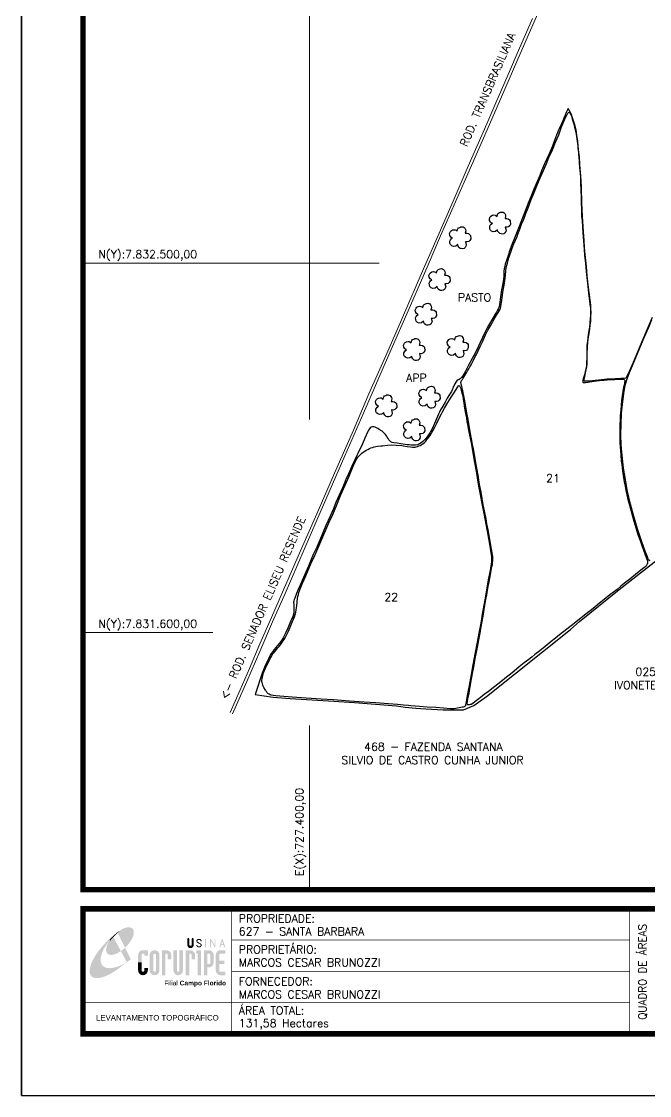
# Model space of a CAD drawing. Header units: inches. Extents: x 726698 to 729848, y 7830472 to 7834927.
# Drawn here: x 726698 to 728228, y 7830472 to 7833089 of the extents above; entities that cross this region are included whole.
import ezdxf
from ezdxf.enums import TextEntityAlignment as Align

# ---------------------------------------------------------------- set-up
doc = ezdxf.new("R2010")
doc.units = ezdxf.units.IN
doc.header["$MEASUREMENT"] = 0
for name, pattern in [('CONTINUO', [0]), ('LIN0', [0]), ('PONTILHADO', [5, 0, -5])]:
    doc.linetypes.add(name, pattern=pattern)
for name, color, linetype, lineweight in [('0114000627', 1, 'Continuous', 25), ('0114000627021', 5, 'Continuous', 25), ('0114000627022', 5, 'Continuous', 25), ('MALHA', 8, 'Continuous', 9), ('Margem', 5, 'Continuous', 25), ('RODOVIA', 1, 'Continuous', 25), ('TEXTO', 7, 'Continuous', 25), ('TG', 7, 'LIN0', 25)]:
    doc.layers.add(name, color=color, linetype=linetype, lineweight=lineweight)
for name, color, linetype in [('0114000627023', 5, 'Continuous'), ('CONFRONTANTES', 7, 'Continuous'), ('VEGETAÇÃO', 94, 'PONTILHADO')]:
    doc.layers.add(name, color=color, linetype=linetype)
doc.styles.add('ARIAL', font='arial.ttf')
doc.styles.add('SIMPLEX', font='')
doc.styles.get("Standard").update_dxf_attribs({"font": 'arial.ttf'})
doc.styles.get('SIMPLEX').set_extended_font_data('simplex.shx')

# ---------------------------------------------------------------- blocks, each defined once
blk = doc.blocks.new('A$C78F83FB3')
at = {"layer": 'Margem'}
h = blk.add_hatch(color=20, dxfattribs=at)
edge = h.paths.add_edge_path()
edge.add_ellipse((19.49, 23.77), major_axis=(-6.68, -6.67), ratio=0.469426, start_angle=292.7328, end_angle=601.2579)
edge.add_ellipse((22.83, 22.05), major_axis=(12.64, 11.29), ratio=0.457614, start_angle=79.9069, end_angle=107.9139)
edge = h.paths.add_edge_path()
edge.add_ellipse((18.28, 18.7), major_axis=(13.95, 13.59), ratio=0.386848, start_angle=63.9612, end_angle=264.5993)
edge.add_ellipse((22.83, 22.05), major_axis=(12.64, 11.29), ratio=0.457614, start_angle=107.9139, end_angle=245.1182, ccw=False)
edge.add_ellipse((19.49, 23.77), major_axis=(-6.68, -6.67), ratio=0.469426, start_angle=241.2579, end_angle=292.7328, ccw=False)
for color, points in [(20, [(15.46, 26.12), (14.17, 24.81), (14.06, 24.24), (14.39, 23.97), (14.67, 24.54), (19.47, 29.32), (18.48, 28.66), (17.31, 27.78)]), (7, [(58.42, 24.9), (57.9, 24.9), (57.9, 21.73, -0.414214), (57.15, 20.98), (56.84, 20.98, -0.414214), (56.09, 21.73), (56.09, 24.9), (55.57, 24.9), (55.57, 21.73, 0.414214), (56.84, 20.46), (57.15, 20.46, 0.414214), (58.42, 21.73)]), (7, [(61.7, 24.9), (61.23, 24.9, 0.396318), (60.04, 23.78), (60.04, 23.72, 0.151912), (60.39, 22.97), (60.46, 22.92), (62.18, 22), (62.85, 21.83, 0.12407), (62.51, 22.42), (60.75, 23.36, -0.13192), (60.56, 23.77, -0.385578), (61.23, 24.37), (61.7, 24.37, -0.414214), (62.37, 23.7), (62.89, 23.7, 0.414214)]), (7, [(62.37, 23.7), (62.89, 23.7, 0.414214), (61.7, 24.9), (61.23, 24.9, 0.396318), (60.04, 23.78), (60.04, 23.72, 0.151912), (60.39, 22.97), (60.46, 22.92), (62.18, 22), (62.18, 22, -0.131921), (62.37, 21.59, -0.385578), (61.7, 20.98), (61.23, 20.98, -0.414214), (60.56, 21.65), (60.04, 21.65, 0.414214), (61.23, 20.46), (61.7, 20.46, 0.402546), (62.89, 21.61, 0.165292), (62.51, 22.42), (60.75, 23.36, -0.13192), (60.56, 23.77, -0.385578), (61.23, 24.37), (61.7, 24.37, -0.414214)]), (7, [(30.97, 12.46), (29.13, 12.46), (29.13, 8.21, 1), (34.29, 8.21), (34.29, 9.41), (32.45, 9.41), (32.45, 8.21, -1), (30.97, 8.21)])]:
    blk.add_hatch(color=color, dxfattribs=at).paths.add_polyline_path(points)
h = blk.add_hatch(color=7, dxfattribs=at)
h.paths.add_polyline_path([(65.24, 24.9), (64.72, 24.9), (64.72, 20.46), (65.24, 20.46)])
h.paths.add_polyline_path([(67.38, 20.46), (67.9, 20.46), (67.9, 23.74), (69.74, 20.46), (70.23, 20.46), (70.23, 24.9), (69.71, 24.9), (69.71, 21.58), (67.85, 24.9), (67.38, 24.9)])
h.paths.add_polyline_path([(72.17, 20.46), (72.72, 20.46), (73.14, 21.73), (74.49, 21.73), (74.9, 20.46), (75.45, 20.46), (74, 24.9), (73.62, 24.9)])
h.paths.add_polyline_path([(73.81, 23.8), (74.32, 22.25), (73.31, 22.25)], flags=16)
h = blk.add_hatch(color=7, dxfattribs=at)
h.paths.add_polyline_path([(31.71, 18.93, 0.414214), (29.13, 16.35), (29.13, 12.46), (30.97, 12.46), (30.97, 16.35, -0.414214), (31.71, 17.09), (32.45, 17.09), (32.45, 16.02), (34.29, 16.02), (34.29, 18.93)])
h.paths.add_polyline_path([(44.15, 17.09, -0.414214), (44.89, 16.35), (44.89, 14.1), (46.72, 14.1), (46.72, 16.17, 0.433937), (44.15, 18.93), (41.77, 18.93), (41.77, 12.46), (43.61, 12.46), (43.61, 17.09)])
h.paths.add_polyline_path([(43.61, 12.46), (41.77, 12.46), (41.77, 5.62), (43.61, 5.62)])
h.paths.add_polyline_path([(47.92, 12.46), (49.75, 12.46), (49.75, 18.93), (47.92, 18.93)])
h.paths.add_polyline_path([(52.91, 18.93), (51.08, 18.93), (51.08, 12.46), (52.91, 12.46)])
h.paths.add_polyline_path([(51.08, 8.12, -1), (49.75, 8.12), (49.75, 12.46), (47.92, 12.46), (47.92, 8.12, 1), (52.91, 8.12), (52.91, 12.46), (51.08, 12.46)])
h.paths.add_polyline_path([(54.41, 12.46), (56.25, 12.46), (56.25, 17.09), (56.79, 17.09, -0.414214), (57.53, 16.35), (57.53, 14.1), (59.36, 14.1), (59.36, 16.17, 0.433937), (56.79, 18.93), (54.41, 18.93)])
h.paths.add_polyline_path([(56.25, 12.46), (54.41, 12.46), (54.41, 5.62), (56.25, 5.62)])
h.paths.add_polyline_path([(60.73, 12.46), (62.58, 12.46), (62.58, 18.93), (60.02, 18.93), (60.02, 17.08), (60.73, 17.08)])
h.paths.add_polyline_path([(62.58, 12.46), (60.73, 12.46), (60.73, 5.62), (62.58, 5.62)])
h.paths.add_polyline_path([(64.06, 12.46), (65.82, 12.46), (65.82, 17.17), (66.66, 17.17, -0.450417), (67.48, 16.25), (67.48, 12.46), (69.24, 12.46, 0.002307), (69.24, 12.48, 0.005282), (69.23, 12.54, -0.000938), (69.23, 12.53), (69.23, 16.17, 0.433937), (66.66, 18.93), (64.06, 18.93)])
h.paths.add_polyline_path([(64.06, 5.62), (65.82, 5.62), (65.82, 9.77), (66.66, 9.77, 0.426056), (69.24, 12.46), (67.48, 12.46), (67.48, 12.45, -0.450417), (66.66, 11.53), (65.82, 11.53), (65.82, 12.46), (64.06, 12.46)])
h.paths.add_polyline_path([(70.37, 12.46), (74.87, 12.46), (74.87, 13.44), (72.21, 13.44), (72.21, 16.35, -0.414214), (72.95, 17.09), (75.38, 17.09), (75.38, 18.93), (72.95, 18.93, 0.414214), (70.37, 16.35)])
h.paths.add_polyline_path([(72.21, 11.62), (74.87, 11.62), (74.87, 12.46), (70.37, 12.46), (70.37, 8.21, 0.414214), (72.95, 5.62), (75.38, 5.62), (75.38, 7.47), (72.95, 7.47, -0.414214), (72.21, 8.21)])
h = blk.add_hatch(color=7, dxfattribs=at)
h.paths.add_polyline_path([(35.29, 16.35), (35.29, 8.21, 1), (40.46, 8.21, 0.016978), (40.45, 8.38), (40.45, 16.17, 0.433937), (37.88, 18.93), (37.87, 18.93, 0.41391)])
h.paths.add_polyline_path([(38.62, 16.35), (38.62, 8.21, -1), (37.13, 8.21), (37.13, 16.35, -1)], flags=16)
at = {"layer": 'Margem', "color": 7}
blk.add_lwpolyline([(58.42, 24.9), (57.9, 24.9), (57.9, 21.73, -0.414214), (57.15, 20.98), (56.84, 20.98, -0.414214), (56.09, 21.73), (56.09, 24.9), (55.57, 24.9), (55.57, 21.73, 0.414214), (56.84, 20.46), (57.15, 20.46, 0.414214), (58.42, 21.73), (58.42, 24.9)], format="xyb", close=True, dxfattribs=at)
at = {"layer": 'Margem', "color": 252, "insert": (43.05, 2.72), "char_height": 2.5, "attachment_point": 1, "style": 'ARIAL'}
blk.add_mtext_dynamic_manual_height_columns('Filial {\\fArial|b1|i0|c0|p34;Campo Florido}', width=33.0271, gutter_width=2.46, heights=[2.95], dxfattribs=at)
blk = doc.blocks.new('MATO')
at = {"layer": 'VEGETAÇÃO', "color": 94, "linetype": 'CONTINUO'}
blk.add_polyline3d([(728769.5, 7832233.8, 0), (728764.9, 7832229.9, 0), (728759, 7832229.2, 0), (728754.8, 7832230.9, 0), (728751.9, 7832233.8, 0), (728750.6, 7832237.1, 0), (728750.3, 7832242.1, 0), (728751.9, 7832245.2, 0), (728753.6, 7832247.5, 0), (728757, 7832249.8, 0), (728754.8, 7832250.5, 0), (728752.7, 7832252.2, 0), (728750.2, 7832256.2, 0), (728749.7, 7832260.9, 0), (728751.6, 7832265.7, 0), (728753.4, 7832267.5, 0), (728756.9, 7832269.6, 0), (728760.5, 7832270.1, 0), (728763.4, 7832269.7, 0), (728765.7, 7832268.6, 0), (728768.2, 7832266.4, 0), (728769, 7832270.7, 0), (728769.6, 7832272.4, 0), (728771.5, 7832274.7, 0), (728774.3, 7832275.8, 0), (728777, 7832277, 0), (728780.1, 7832277.3, 0), (728783, 7832276.8, 0), (728785.4, 7832275.6, 0), (728787.1, 7832273.7, 0), (728788.6, 7832270.7, 0), (728789.2, 7832267.3, 0), (728787.8, 7832261.3, 0), (728792, 7832261.4, 0), (728795.5, 7832260.5, 0), (728798.8, 7832257.9, 0), (728800.6, 7832255.9, 0), (728801.1, 7832247.6, 0), (728799.1, 7832243.9, 0), (728796.4, 7832241.4, 0), (728792.2, 7832240.3, 0), (728788.4, 7832240.6, 0), (728790.4, 7832232.9, 0), (728789.5, 7832229.6, 0), (728787.3, 7832226.5, 0), (728784.8, 7832224.5, 0), (728781.3, 7832223.7, 0), (728777.9, 7832223.9, 0), (728775.3, 7832224.6, 0), (728772.3, 7832227.6, 0), (728770.3, 7832230.2, 0), (728769.7, 7832234.2, 0)], dxfattribs=at)

msp = doc.modelspace()

# ---------------------------------------------------------------- linework, layer by layer
at = {"layer": '0114000627'}
msp.add_lwpolyline([(728234.9, 7832367.4), (728220.6, 7832333.4), (728205.1, 7832296.8), (728190.9, 7832263.6), (728179.9, 7832237.4), (728170.6, 7832219.5), (728145.7, 7832218.3), (728125.4, 7832217), (728111.7, 7832215.8), (728096, 7832214), (728082.7, 7832212.5), (728068.3, 7832212), (728070.6, 7832223.4), (728073.7, 7832236.4), (728075.9, 7832246.9), (728076.5, 7832254.2), (728076.9, 7832266.7), (728076.9, 7832280.1), (728077, 7832294.4), (728078.4, 7832308.2), (728079.8, 7832319.5), (728082.1, 7832333.4), (728084.1, 7832348.1), (728085.1, 7832358.7), (728085.8, 7832370.3), (728086, 7832379.1), (728085.8, 7832390), (728085.2, 7832397.1), (728083.5, 7832409.6), (728081.2, 7832428.6), (728079.1, 7832447.1), (728076.7, 7832469.2), (728074.7, 7832491.4), (728072.2, 7832513.4), (728070.4, 7832535.9), (728069.1, 7832554.7), (728067.7, 7832575.9), (728066.2, 7832601.1), (728065, 7832614.2), (728064.1, 7832630.2), (728063.9, 7832646.4), (728063.4, 7832657.6), (728063, 7832672.7), (728062.8, 7832683.7), (728062.1, 7832699.2), (728061.5, 7832711.3), (728059.7, 7832729.3), (728059, 7832740), (728057.5, 7832758.6), (728056.6, 7832769.5), (728055, 7832784.8), (728053.6, 7832796.7), (728051.5, 7832811.2), (728049.4, 7832823.4), (728045.6, 7832839.2), (728041.1, 7832854.1), (728038.2, 7832862), (728033.9, 7832870.6), (728029.9, 7832876.5), (728028.3, 7832873.4), (728025.7, 7832866.8), (728023, 7832860.1), (728020.1, 7832853.4), (728016.9, 7832846.5), (728013.7, 7832839.5), (728011.1, 7832832.9), (728008.6, 7832827.1), (728006.2, 7832822), (728004.1, 7832817.2), (728001.8, 7832811.5), (727999.6, 7832805), (727997, 7832798.3), (727994.5, 7832791.7), (727992.1, 7832785), (727986.5, 7832772.2), (727983.7, 7832766), (727978, 7832753.6), (727972.7, 7832741.7), (727970.3, 7832736), (727965.6, 7832725.1), (727960.9, 7832713.4), (727955.2, 7832700.2), (727946.3, 7832679.7), (727940.8, 7832665.8), (727932.9, 7832645.6), (727928, 7832632.9), (727920.5, 7832614.2), (727909, 7832585), (727904.2, 7832572.7), (727899.1, 7832560.3), (727893.8, 7832547), (727891.5, 7832540.5), (727886.7, 7832527.4), (727884.5, 7832520.9), (727880.5, 7832508.7), (727877, 7832497.6), (727875.7, 7832492), (727874.6, 7832486), (727873.7, 7832479.9), (727873.5, 7832473.7), (727873.3, 7832467.6), (727872.7, 7832461.3), (727871.8, 7832455), (727869.2, 7832441.8), (727867.9, 7832435.3), (727866.9, 7832429.2), (727866.1, 7832423.1), (727864.8, 7832410.9), (727864.1, 7832404.9), (727863.2, 7832399.3), (727861.9, 7832394.2), (727860.3, 7832389.7), (727858.2, 7832385.2), (727855.6, 7832380.2), (727852.5, 7832375.3), (727846.4, 7832365.6), (727836.1, 7832347.9), (727833.6, 7832343.6), (727829.9, 7832336.1), (727821.9, 7832318.9), (727816.1, 7832306.5), (727811.7, 7832297.2), (727804.4, 7832282.2), (727796.4, 7832267.9), (727791.3, 7832258.8), (727788.8, 7832254.4), (727786.6, 7832249.6), (727782, 7832239.6), (727779.3, 7832234.7), (727773.5, 7832225.2), (727770.3, 7832221.1), (727767.4, 7832218.3), (727764.8, 7832216.7), (727761.9, 7832215.5), (727759.2, 7832213.3), (727756.6, 7832209.8), (727754.1, 7832205.8), (727752.1, 7832201.9), (727750.3, 7832198.4), (727749.3, 7832194.7), (727748, 7832190.9), (727745.8, 7832186.8), (727741.5, 7832179.6), (727735.7, 7832170.5), (727730.2, 7832161), (727724.7, 7832151.6), (727722.1, 7832147), (727719.5, 7832142.2), (727717, 7832137.1), (727714.5, 7832131.8), (727709.7, 7832120.7), (727707.4, 7832115.1), (727704.8, 7832109.5), (727702.3, 7832103.7), (727699.4, 7832097.9), (727696.4, 7832092.2), (727693.2, 7832086.8), (727689.9, 7832081.6), (727686.6, 7832076.8), (727683.3, 7832072.4), (727679.7, 7832068.6), (727676, 7832065.1), (727672, 7832062.1), (727667.8, 7832059.5), (727663.2, 7832057.5), (727658.1, 7832056.4), (727652.9, 7832056), (727647.7, 7832056.2), (727642.5, 7832056.8), (727637.6, 7832057.5), (727632.7, 7832058.2), (727622.7, 7832059.8), (727613.3, 7832061), (727605.1, 7832062), (727601.6, 7832063), (727598.5, 7832064.4), (727596, 7832066.7), (727593.6, 7832069.4), (727591.6, 7832072.4), (727589.5, 7832075.8), (727587.4, 7832079), (727585.3, 7832082), (727583.1, 7832084.9), (727580.3, 7832087.6), (727577.1, 7832090.1), (727570.1, 7832094.7), (727566.6, 7832096.7), (727563.3, 7832098.6), (727560.1, 7832099.9), (727557, 7832100.7), (727553.6, 7832100.7), (727550.5, 7832099.9), (727547.9, 7832098.3), (727545.8, 7832096), (727544, 7832093.1), (727542.5, 7832089.8), (727535, 7832073.6), (727528.9, 7832059.8), (727517.6, 7832035.9), (727515.3, 7832031.1), (727510.1, 7832021), (727505.3, 7832010.9), (727500.4, 7831999.8), (727492.5, 7831981.1), (727489.7, 7831974.8), (727487, 7831968.5), (727484.6, 7831962.3), (727480, 7831952.3), (727480, 7831952.3), (727480, 7831952.3), (727464.5, 7831916.7), (727457.3, 7831899.7), (727450.1, 7831883.8), (727440.1, 7831861), (727434.1, 7831846.6), (727425.2, 7831825.3), (727417.5, 7831807.9), (727409.3, 7831790.2), (727397.3, 7831762), (727382.1, 7831726.8), (727377.2, 7831715.2), (727372.5, 7831704.6), (727368.6, 7831694.7), (727364, 7831683.7), (727362.7, 7831680.5), (727361.5, 7831676.9), (727361.2, 7831672.9), (727361.5, 7831669), (727361.9, 7831664.8), (727362.1, 7831660), (727362.1, 7831654.2), (727361.6, 7831648.1), (727360.4, 7831642.4), (727359.1, 7831637.9), (727357, 7831633.9), (727352.2, 7831622.6), (727347.6, 7831610.8), (727340.4, 7831596.4), (727335.9, 7831587.1), (727333.6, 7831583.2), (727330.3, 7831578.2), (727326.4, 7831573.4), (727322.2, 7831568.5), (727314.2, 7831558.3), (727310.4, 7831553.4), (727306.8, 7831548.6), (727301.3, 7831538.2), (727301.3, 7831538.2), (727298.2, 7831532), (727293, 7831520.9), (727293, 7831520.9), (727285, 7831500.9), (727285, 7831500.9), (727267.5, 7831448.8), (727267.5, 7831448.8), (727267.5, 7831448.8), (727267.5, 7831448.8), (727267.5, 7831448.8), (727311.7, 7831442.6), (727352.7, 7831439.5), (727392.9, 7831436.8), (727446.2, 7831433.3), (727509.7, 7831429.1), (727611.9, 7831421.6), (727633.1, 7831418), (727658.7, 7831415.5), (727683.5, 7831414.4), (727725.9, 7831411.4), (727775.4, 7831411.6), (727800.5, 7831422.4), (727831.6, 7831444.1), (728035.6, 7831607.4), (728058.2, 7831626.4), (728154.9, 7831704.6), (728272.8, 7831797.6)], dxfattribs=at)
at = {"layer": '0114000627021'}
msp.add_lwpolyline([(727795.5, 7832067.5), (727791.6, 7832088.5), (727788.7, 7832104.3), (727785.5, 7832122.8), (727782.7, 7832139), (727780.7, 7832149.8), (727778.5, 7832164), (727776.9, 7832172.7), (727776, 7832177.2), (727774.6, 7832183.9), (727773.4, 7832189.2), (727771, 7832199.5), (727769.7, 7832205.2), (727769.1, 7832208.7), (727769.6, 7832211.3), (727770.7, 7832213.8), (727772.4, 7832216.6), (727774.4, 7832219.8), (727776.7, 7832223.5), (727782.4, 7832232.7), (727785.3, 7832237.5), (727788.3, 7832242.2), (727790.9, 7832247), (727793.5, 7832251.9), (727796.1, 7832257), (727798.5, 7832262.2), (727803.9, 7832272.2), (727806.5, 7832276.9), (727811.2, 7832286.3), (727816.2, 7832297), (727821.2, 7832308.1), (727829.2, 7832325.3), (727834.9, 7832336.4), (727840.7, 7832347.4), (727849.9, 7832363.5), (727855.9, 7832373.3), (727858.7, 7832377.9), (727861.2, 7832382), (727863.4, 7832385.8), (727865.3, 7832389.6), (727866.4, 7832393.8), (727867.2, 7832398.7), (727868, 7832404), (727868.9, 7832410), (727869.6, 7832416.1), (727870.3, 7832422.2), (727871, 7832428.2), (727871.9, 7832434.1), (727874.3, 7832446), (727876.2, 7832457.8), (727877.4, 7832469.6), (727878.6, 7832481.6), (727879.5, 7832487.6), (727880.7, 7832493.7), (727882.1, 7832499.8), (727883.9, 7832506), (727885.9, 7832512.8), (727888.2, 7832519.7), (727890.6, 7832526.6), (727893.1, 7832533.5), (727898.2, 7832546.9), (727905.6, 7832565), (727908, 7832570.6), (727912.4, 7832582.4), (727916.9, 7832594.7), (727922, 7832607.3), (727927.1, 7832620.8), (727932.4, 7832634.5), (727940.5, 7832655), (727945.9, 7832668.2), (727953.7, 7832687.9), (727962.3, 7832707.7), (727969.8, 7832725.4), (727977.9, 7832744.3), (727983.4, 7832756.9), (727991.8, 7832775.9), (727999.7, 7832794.7), (728007.2, 7832812.7), (728014.3, 7832831.5), (728019.1, 7832843.5), (728021.6, 7832848.8), (728023.8, 7832853.9), (728027.5, 7832862.2), (728029.2, 7832865), (728031, 7832867), (728032.3, 7832867.7), (728035.3, 7832864.1), (728038.3, 7832858.1), (728039.5, 7832854.4), (728043.6, 7832840.6), (728045.9, 7832831.4), (728048.4, 7832820.2), (728049.6, 7832814.3), (728051.5, 7832802.5), (728053, 7832791.3), (728053.6, 7832785.8), (728054.1, 7832780.1), (728054.7, 7832774.6), (728055.2, 7832769.3), (728055.5, 7832764), (728055.9, 7832758.5), (728057, 7832746), (728058.1, 7832732.3), (728059.2, 7832719.5), (728059.9, 7832707.3), (728060.7, 7832695.7), (728061.4, 7832678.1), (728061.9, 7832658.8), (728062.1, 7832645.7), (728062.4, 7832632.5), (728062.5, 7832626.2), (728062.7, 7832620.1), (728063.1, 7832614.2), (728063.7, 7832608.4), (728064.2, 7832602.9), (728064.6, 7832597.8), (728064.9, 7832593), (728065.2, 7832588.4), (728065.2, 7832588.4), (728066.2, 7832573.8), (728067.5, 7832554.2), (728069.2, 7832533.2), (728070.2, 7832518.9), (728072.2, 7832499), (728074, 7832479.3), (728075.4, 7832465.2), (728077, 7832450.8), (728080, 7832426.8), (728082.2, 7832408.1), (728084.1, 7832393.9), (728084.4, 7832389.5), (728084.6, 7832384.9), (728084.7, 7832380.3), (728084.6, 7832375.6), (728084.5, 7832371), (728084.2, 7832366.4), (728083.8, 7832361.9), (728083.4, 7832357.5), (728083, 7832353.1), (728081.9, 7832344.2), (728081.3, 7832339.7), (728079.2, 7832326.2), (728078.1, 7832317.5), (728077, 7832308.8), (728076.1, 7832299.9), (728075.6, 7832290.8), (728075.5, 7832286.2), (728075.5, 7832281.5), (728075.4, 7832267.6), (728075.3, 7832258.5), (728075.2, 7832254.2), (728074.9, 7832250), (728074.3, 7832245.9), (728073.6, 7832242.2), (728071.9, 7832235.1), (728070.2, 7832228), (728067.1, 7832218.2), (728066.1, 7832214.3), (728065.5, 7832211.6), (728066.2, 7832210.2), (728067.1, 7832209.4), (728068.3, 7832209), (728072.5, 7832208.9), (728078.1, 7832209.6), (728087.9, 7832211.1), (728098.9, 7832212.8), (728106.5, 7832213.9), (728110.3, 7832214.4), (728117.7, 7832215), (728125.4, 7832215.5), (728137, 7832216.3), (728144.2, 7832216.7), (728151.5, 7832217), (728158.5, 7832217.3), (728158.5, 7832217.3), (728163.9, 7832217.3), (728165.8, 7832216.9), (728167, 7832216.2), (728167.8, 7832215.3), (728168.3, 7832214.2), (728168.3, 7832212.7), (728167.8, 7832210.2), (728167.2, 7832207), (728166.3, 7832202.8), (728165.4, 7832198), (728163.7, 7832187.4), (728161.9, 7832176.2), (728160.5, 7832164.8), (728159.5, 7832153.2), (728158.3, 7832142.3), (728157.3, 7832127.7), (728156.6, 7832117.5), (728155.9, 7832107.5), (728155.8, 7832097.4), (728155.8, 7832087.2), (728156.2, 7832071.9), (728156.5, 7832062), (728157, 7832052.3), (728157.4, 7832043.7), (728158.5, 7832032.3), (728159.6, 7832017), (728160.7, 7832009.3), (728162, 7832001.1), (728163.8, 7831987.4), (728164.6, 7831982.6), (728167, 7831966.9), (728168.9, 7831956.1), (728170.9, 7831945.7), (728173.5, 7831935.1), (728175.9, 7831924.4), (728178.6, 7831913.1), (728181.8, 7831901.3), (728185.1, 7831889.3), (728190, 7831871.5), (728195.1, 7831854.9), (728200.2, 7831839.1), (728205.6, 7831824.1), (728209.3, 7831814.3), (728214.1, 7831800.2), (728217.1, 7831791.3), (728220.3, 7831782.6), (728222.1, 7831778.5), (728223.2, 7831774.8), (728223.6, 7831771.5), (728223.3, 7831768.8), (728222.6, 7831766.7), (728222.6, 7831766.7), (728222, 7831765.4), (728221.6, 7831764.5), (728221, 7831763.6), (728220.2, 7831762.4), (728219.1, 7831761.1), (728214.7, 7831757.2), (728207.3, 7831751.6), (728194.1, 7831741), (728180.2, 7831730), (728167.5, 7831720.2), (728158.5, 7831712.7), (728149.3, 7831705.1), (728140.4, 7831698.1), (728131.8, 7831691.7), (728117.7, 7831680.3), (728106.9, 7831671.6), (728090.8, 7831658.8), (728073.2, 7831644.8), (728057.5, 7831632.4), (728044.9, 7831622.2), (728027.4, 7831608.5), (728009.1, 7831594), (727999, 7831586.1), (727989.1, 7831577.9), (727974.6, 7831566.2), (727961, 7831555.4), (727949.3, 7831546.2), (727941.7, 7831540.2), (727934.1, 7831534.3), (727923, 7831525.7), (727911, 7831516.3), (727898.5, 7831505.9), (727889.7, 7831498.8), (727880.3, 7831491.5), (727866, 7831479.9), (727851.4, 7831468.3), (727836.2, 7831456.3), (727825.9, 7831448.6), (727815.9, 7831440.8), (727806.2, 7831433.2), (727798.8, 7831427.7), (727795.7, 7831425.8), (727793.6, 7831424.9), (727791.6, 7831424.5), (727789.4, 7831424), (727787.3, 7831423.7), (727785.8, 7831423.8), (727784.2, 7831425.1), (727784.3, 7831426.8), (727785, 7831431.9), (727786.1, 7831438.3), (727788.7, 7831452), (727791.4, 7831468.3), (727794.9, 7831487.1), (727798, 7831503.9), (727801.1, 7831520.5), (727803.7, 7831536.9), (727805.8, 7831547.7), (727809.2, 7831564.6), (727812.4, 7831582.2), (727815.5, 7831598.3), (727817.6, 7831609.4), (727820.8, 7831627.2), (727823.7, 7831644.7), (727825.7, 7831656.1), (727827.5, 7831666.8), (727829.7, 7831680.2), (727831.8, 7831691.9), (727834.9, 7831708), (727837.1, 7831719.7), (727840.1, 7831736.2), (727842, 7831746.2), (727844.6, 7831760.9), (727845.5, 7831765.7), (727846.1, 7831770.3), (727846.5, 7831774.9), (727846.5, 7831779.8), (727846.3, 7831784.8), (727845.8, 7831789.7), (727845.2, 7831794.2), (727844.4, 7831798.6), (727843.7, 7831803.2), (727842.8, 7831808.2), (727841.9, 7831812.9), (727839.2, 7831826.8), (727836.6, 7831840.8), (727835, 7831850.5), (727832.3, 7831865), (727830.1, 7831877.3), (727826.3, 7831896.7), (727823.5, 7831911.4), (727820.8, 7831926.8), (727818.1, 7831941.8), (727814.6, 7831960.8), (727810.8, 7831982.9), (727806.3, 7832009.5), (727802.4, 7832032.8), (727799.2, 7832047.9), (727797.2, 7832058.2)], close=True, dxfattribs=at)
at = {"layer": '0114000627022'}
msp.add_lwpolyline([(727304.1, 7831536.4), (727306.2, 7831540.3), (727308.5, 7831544), (727310.9, 7831547.8), (727313.6, 7831551.3), (727319.7, 7831558.7), (727323.1, 7831562.6), (727326.5, 7831566.5), (727332.6, 7831574.7), (727335.4, 7831578.7), (727338, 7831582.9), (727340.4, 7831587.2), (727343, 7831592), (727348.6, 7831603.1), (727351.3, 7831609.1), (727356.4, 7831621.3), (727361.3, 7831632.7), (727363.4, 7831638.1), (727365, 7831643.7), (727366.3, 7831649.3), (727367.5, 7831654.9), (727368.3, 7831660.2), (727369.1, 7831665.3), (727370.1, 7831674.9), (727371.1, 7831683.6), (727371.9, 7831687.9), (727372.8, 7831692.6), (727374.3, 7831697.7), (727378.2, 7831708.3), (727383, 7831720.1), (727390.8, 7831738.2), (727403.6, 7831767.2), (727412.6, 7831787.7), (727425.1, 7831815.9), (727434.6, 7831838.5), (727446.7, 7831866.9), (727456.5, 7831887.7), (727466.2, 7831910.8), (727475.4, 7831933.4), (727486.6, 7831958.6), (727496.5, 7831980.9), (727502.8, 7831996.9), (727506.9, 7832006.5), (727511.1, 7832015.3), (727515.6, 7832023.4), (727518.1, 7832027.1), (727520.9, 7832030.5), (727524.2, 7832033.7), (727527.7, 7832036.5), (727531, 7832039.1), (727534.6, 7832041.5), (727538.3, 7832043.9), (727542.1, 7832046), (727545.8, 7832048), (727549.6, 7832049.6), (727553.7, 7832051), (727557.8, 7832052.1), (727561.9, 7832053), (727566, 7832053.7), (727574.1, 7832054.7), (727578.2, 7832055.1), (727590.4, 7832056.3), (727598.7, 7832056.8), (727611.5, 7832056.7), (727624.6, 7832055.5), (727629.1, 7832054.8), (727637.9, 7832053.4), (727646.4, 7832052.3), (727650.6, 7832051.8), (727654.2, 7832051.5), (727657.4, 7832051.6), (727660.3, 7832052.1), (727663.4, 7832053), (727666.5, 7832054.4), (727669.8, 7832055.9), (727673.3, 7832058), (727676.7, 7832060.4), (727680, 7832063.2), (727683.1, 7832066.4), (727686.1, 7832069.8), (727689, 7832073.4), (727691.5, 7832076.9), (727693.9, 7832080.3), (727696.1, 7832083.7), (727698.4, 7832087.3), (727700.6, 7832091.3), (727705.1, 7832100.1), (727710.1, 7832109.8), (727714.7, 7832119.3), (727721.6, 7832132.7), (727724, 7832137.2), (727729.1, 7832146.4), (727737.2, 7832160), (727745.1, 7832173), (727752.9, 7832185.7), (727759.6, 7832196.1), (727763.4, 7832201.2), (727764.5, 7832202.1), (727765.6, 7832201.1), (727766.6, 7832199.4), (727768.5, 7832194.2), (727769.6, 7832190.7), (727771.5, 7832183), (727772.5, 7832179), (727773.4, 7832175), (727774.1, 7832171.2), (727774.6, 7832168), (727775.8, 7832159.2), (727777.1, 7832151.4), (727778.8, 7832142.7), (727780.4, 7832133.1), (727782.2, 7832123), (727783.6, 7832114.2), (727785.9, 7832102.6), (727787.6, 7832092.4), (727789.9, 7832080.9), (727794.4, 7832057.9), (727797.3, 7832042.9), (727799.7, 7832028.3), (727802.4, 7832013.9), (727806.2, 7831992.8), (727808.9, 7831976.5), (727812.1, 7831956.3), (727816, 7831936.5), (727819.4, 7831918.6), (727822.5, 7831901.7), (727825.4, 7831885.9), (727829.6, 7831864.1), (727834.3, 7831838.2), (727838.5, 7831815.6), (727841.2, 7831799.4), (727842, 7831794.4), (727842.9, 7831789.4), (727843.3, 7831784.5), (727843.5, 7831779.9), (727843.4, 7831775.7), (727843.2, 7831771.7), (727842.5, 7831767.6), (727841.8, 7831762.7), (727839.9, 7831750.8), (727836.5, 7831732.7), (727833.1, 7831714), (727830.5, 7831699), (727828.9, 7831688.5), (727825.2, 7831670.8), (727821.5, 7831649.6), (727817.2, 7831622.9), (727812.4, 7831598.1), (727808.4, 7831576.6), (727802.7, 7831546.9), (727797.9, 7831521.2), (727793.5, 7831497.6), (727788.9, 7831470.7), (727784.3, 7831446.5), (727781.4, 7831430.8), (727781, 7831427.1), (727780.4, 7831423.9), (727779.7, 7831421.7), (727778.9, 7831420.5), (727778, 7831419.7), (727776.7, 7831419.1), (727774.8, 7831418.4), (727771.9, 7831417.7), (727768.4, 7831417), (727764.3, 7831416.3), (727756.2, 7831414.8), (727752.4, 7831414.2), (727743.7, 7831414.3), (727726.7, 7831415.6), (727707.8, 7831417), (727687, 7831418.5), (727668.2, 7831420), (727647.3, 7831421.4), (727641.6, 7831422.2), (727628.8, 7831423.1), (727614.8, 7831424.5), (727592.6, 7831426.6), (727561.6, 7831428.5), (727533.1, 7831430.4), (727497.8, 7831432.7), (727458.6, 7831435.7), (727428.5, 7831437.2), (727391.8, 7831440.3), (727357.8, 7831442.4), (727328.1, 7831444.7), (727317.6, 7831445.5), (727311.2, 7831446.5), (727306.8, 7831447.2), (727304, 7831448.4), (727301.6, 7831449.7), (727299.1, 7831450.9), (727297.1, 7831453.4), (727295.2, 7831456.1), (727293.5, 7831458.2), (727292.9, 7831459.6), (727288.8, 7831466.2), (727287.4, 7831469.1), (727286.1, 7831471.9), (727285.1, 7831474.9), (727284.5, 7831477.9), (727284.1, 7831480.8), (727284.2, 7831484), (727284.2, 7831484), (727284.5, 7831487.5), (727285.2, 7831491.1), (727286, 7831494.8), (727287.1, 7831498.5), (727288.2, 7831502.1), (727289.5, 7831505.7), (727292.8, 7831513.2), (727294.5, 7831516.9), (727298.4, 7831524.4), (727302.2, 7831532.4)], close=True, dxfattribs=at)
at = {"layer": '0114000627023'}
msp.add_lwpolyline([(728229.8, 7831774.5), (728228.2, 7831775.4), (728226.3, 7831777.4), (728225.2, 7831779), (728223.3, 7831784.6), (728218.2, 7831798.2), (728210.2, 7831818.8), (728199.2, 7831852.9), (728189.5, 7831885.6), (728182.3, 7831912.4), (728174.8, 7831943.1), (728169.7, 7831973), (728165.3, 7832000.6), (728161.8, 7832030.8), (728159.6, 7832057.2), (728158.5, 7832081.4), (728159.1, 7832107.8), (728160.5, 7832134.2), (728162.7, 7832155.1), (728165.8, 7832182.4), (728169.4, 7832202.5), (728174.1, 7832217.6), (728179.9, 7832233.7), (728186.8, 7832250.5), (728195.1, 7832270.2), (728205, 7832293.5), (728215.4, 7832318.7), (728226.9, 7832343.6), (728234.4, 7832362.9)], dxfattribs=at)
at = {"layer": 'MALHA'}
for points in [[(727400, 7832118.5), (727400, 7833961.8)], [(726848.2, 7832500), (727570, 7832500)], [(726848.2, 7831600), (727164.3, 7831600)], [(727400, 7830973.6), (727400, 7831373.2)]]:
    msp.add_lwpolyline(points, dxfattribs=at)
at = {"layer": 'Margem', "color": 174, "linetype": 'LIN0'}
msp.add_line((726698.2, 7830472), (726698.2, 7834927), dxfattribs=at)
at = {"layer": 'Margem', "color": 174, "linetype": 'LIN0', "flags": 128}
msp.add_lwpolyline([(729848.2, 7830472), (729848.2, 7834927), (726698.2, 7834927), (726698.2, 7830472)], close=True, dxfattribs=at)
at = {"layer": 'Margem', "color": 174, "linetype": 'LIN0', "const_width": 13.6, "flags": 128}
msp.add_lwpolyline([(726848.2, 7830927), (729698.2, 7830927), (729698.2, 7830622), (726848.2, 7830622)], close=True, dxfattribs=at)
at = {"layer": 'Margem', "color": 174, "linetype": 'LIN0', "flags": 128}
for points, const_width in [([(727210.6, 7830927), (727210.6, 7830622)], 1.51), ([(727210.6, 7830927), (727210.6, 7830624.8)], 1.5), ([(728180.4, 7830927), (728180.4, 7830625.7)], 1.51), ([(727210.6, 7830850.7), (728180.4, 7830850.7)], 1.51), ([(727210.6, 7830774.5), (728180.4, 7830774.5)], 1.51), ([(726848.2, 7830698.2), (728180.4, 7830698.2)], 1.51)]:
    msp.add_lwpolyline(points, dxfattribs=dict(at, const_width=const_width))
at = {"layer": 'RODOVIA', "lineweight": 0}
for points in [[(727986.5, 7833177.7), (727904.8, 7832991), (727838.3, 7832837.5), (727780.2, 7832704.3), (727719.5, 7832566.3), (727689.2, 7832495.5), (727651.7, 7832409.6), (727587.9, 7832263.4), (727531.4, 7832134.3), (727486.3, 7832030.5), (727417.9, 7831873.4), (727340.3, 7831695.2), (727309.9, 7831625.6), (727278.7, 7831553.6), (727246.9, 7831480.8), (727222.1, 7831423.9), (727212.7, 7831402)], [(727206.8, 7831404.8), (727230.9, 7831460.6), (727253.4, 7831512.6), (727279.3, 7831572), (727307.2, 7831636.4), (727336.9, 7831704.3), (727378.3, 7831799.1), (727423.3, 7831902.3), (727460.6, 7831987.8), (727506.9, 7832092.8), (727544.8, 7832181.4), (727588.1, 7832279.7), (727624.1, 7832361.5), (727680.6, 7832491.6), (727696.2, 7832527.8), (727752.2, 7832656.6), (727786.8, 7832736), (727831.8, 7832839.4), (727853.9, 7832890), (727889.7, 7832972.3), (727906.1, 7833010.4), (727943.1, 7833095.5)]]:
    msp.add_lwpolyline(points, dxfattribs=at).dxf.unprotected_set("ltscale", 0)
at = {"layer": 'TG', "color": 174, "linetype": 'LIN0', "const_width": 13.6}
msp.add_lwpolyline([(729698.2, 7830973.6), (729698.2, 7834777), (726848.2, 7834777), (726848.2, 7830973.6)], close=True, dxfattribs=at)

# ---------------------------------------------------------------- block references
at = {"layer": 'Margem', "linetype": 'ByBlock', "xscale": 4.587008144540712, "yscale": 4.587008144540712, "zscale": 4.587008144540712}
msp.add_blockref('A$C78F83FB3', (726848.8, 7830739.2), dxfattribs=at)
at = {"layer": 'VEGETAÇÃO'}
for p in [(-911.3, 347.1), (-1008.3, 311.2), (-1058.6, 209.1), (-1091.9, 124.7), (-1120.4, 38.9), (-1014.1, 46), (-1188.7, -98.4), (-1083, -77.5), (-1120.4, -156.6)]:
    msp.add_blockref('MATO', p, dxfattribs=at)

# ---------------------------------------------------------------- texts
at = {"layer": 'CONFRONTANTES', "linetype": 'Continuous', "style": 'SIMPLEX'}
for s, rotation, p in [('ROD. TRANSBRASILIANA', 66.5237, (727834.1, 7832922.9)), ('<- ROD. SENADOR ELISEU RESENDE', 66.5706, (727286.1, 7831660.2))]:
    msp.add_text(s, height=19.5, rotation=rotation, dxfattribs=at).set_placement(p, align=Align.MIDDLE_CENTER)
for s, p in [('025 - SANTO ANTÔNIO ', (728194.2, 7831494.5)), ('IVONETE F. S. BERNAL RIVERO', (728142.2, 7831462)), ('468 - FAZENDA SANTANA ', (727533.1, 7831311.9)), ('SILVIO DE CASTRO CUNHA JUNIOR', (727477.9, 7831279.4))]:
    msp.add_text(s, height=19.5, dxfattribs=at).set_placement(p)
at = {"layer": 'MALHA', "style": 'SIMPLEX'}
for s, p in [('N(Y):7.832.500,00', (727005.9, 7832521.4)), ('N(Y):7.831.600,00', (727005.9, 7831621.4))]:
    msp.add_text(s, height=19.5, dxfattribs=at).set_placement(p, align=Align.MIDDLE_CENTER)
msp.add_text('E(X):727.400,00', height=19.5, rotation=90, dxfattribs=at).set_placement((727375.3, 7831113.9), align=Align.MIDDLE_CENTER)
at = {"layer": 'Margem', "color": 7, "linetype": 'Continuous', "lineweight": 9, "style": 'SIMPLEX'}
for s, p in [('PROPRIEDADE:', (727227.7, 7830913.3)), ('PROPRIETÁRIO:', (727227.7, 7830837.7)), ('FORNECEDOR:', (727227.7, 7830759.9)), ('ÁREA TOTAL:', (727227.7, 7830688.9))]:
    msp.add_text(s, height=19.5, dxfattribs=at).set_placement(p, align=Align.TOP_LEFT)
at = {"layer": 'Margem', "color": 7, "linetype": 'Continuous', "style": 'SIMPLEX'}
for s, p in [('627 - SANTA BARBARA', (727227.7, 7830881.5)), ('MARCOS CESAR BRUNOZZI', (727227.7, 7830805.9)), ('MARCOS CESAR BRUNOZZI', (727227.7, 7830728.1)), ('131,58 Hectares', (727227.7, 7830658.2))]:
    msp.add_text(s, height=19.5, dxfattribs=at).set_placement(p, align=Align.TOP_LEFT)
at = {"layer": 'Margem', "color": 7, "linetype": 'Continuous', "style": 'SIMPLEX', "width": 0.95}
msp.add_text('QUADRO DE ÁREAS', height=19.5, rotation=90, dxfattribs=at).set_placement((728211.2, 7830773.1), align=Align.MIDDLE_CENTER)
at = {"layer": 'Margem', "color": 7, "linetype": 'ByBlock'}
msp.add_text('LEVANTAMENTO TOPOGRÁFICO', height=13.5, dxfattribs=at).set_placement((727029.4, 7830661.5), align=Align.MIDDLE_CENTER)
at = {"layer": 'TEXTO', "linetype": 'Continuous', "style": 'SIMPLEX'}
for s, p in [('PASTO', (727802.1, 7832416.3)), ('APP', (727660.5, 7832220.3)), ('21', (727993.3, 7831975.9)), ('22', (727599.1, 7831686.3))]:
    msp.add_text(s, height=19.5, dxfattribs=at).set_placement(p, align=Align.MIDDLE_CENTER)

doc.saveas('drawing.dxf')
